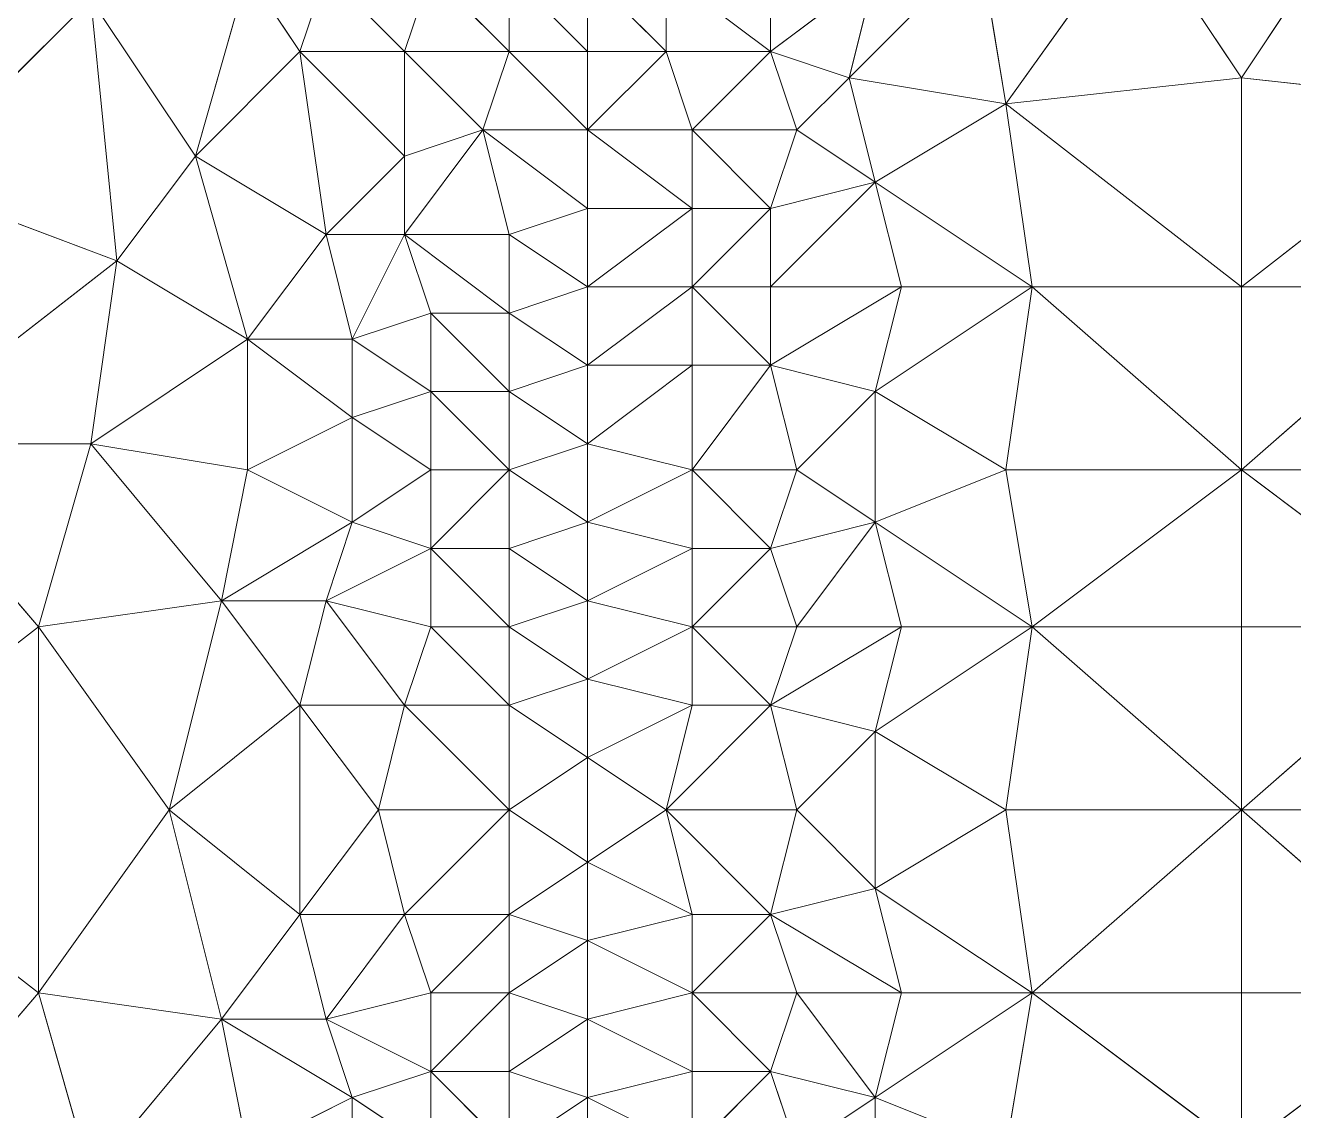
# Model space of a CAD drawing. Header units: metres. Extents: x 0 to 8, y 0 to 4.
# Drawn here: x 0.785 to 1.27, y 1.385 to 1.8 of the extents above; entities that cross this region are included whole.
import ezdxf

# ---------------------------------------------------------------- set-up
doc = ezdxf.new("R2010")
doc.units = ezdxf.units.M
doc.header["$MEASUREMENT"] = 0
for name, color, linetype, lineweight in [('DL_FE_MESH', 134, 'Continuous', 0), ('DL_FE_MESH_CELLS_3', 132, 'Continuous', 0), ('DL_FE_MESH_CELLS_7', 132, 'Continuous', 0), ('DL_TOPOLOGY', 7, 'Continuous', 0)]:
    doc.layers.add(name, color=color, linetype=linetype, lineweight=lineweight)

msp = doc.modelspace()

# ---------------------------------------------------------------- linework, layer by layer
at = {"layer": 'DL_FE_MESH'}
for p, q in [((1.16, 1.77), (1.21, 1.84)), ((1.25, 1.78), (1.21, 1.84)), ((1.25, 1.78), (1.29, 1.84)), ((1.1, 1.78), (1.15, 1.83)), ((1.16, 1.77), (1.15, 1.83)), ((0.85, 1.75), (0.87, 1.82)), ((0.89, 1.79), (0.87, 1.82)), ((0.89, 1.79), (0.9, 1.82)), ((0.93, 1.79), (0.9, 1.82)), ((0.93, 1.79), (0.94, 1.82)), ((0.97, 1.79), (0.94, 1.82)), ((0.97, 1.82), (1, 1.79)), ((0.97, 1.82), (0.97, 1.79)), ((1.03, 1.79), (1, 1.82)), ((1.03, 1.79), (1.03, 1.82)), ((1.07, 1.79), (1.03, 1.82)), ((1.07, 1.79), (1.07, 1.82)), ((1.11, 1.82), (1.07, 1.79)), ((1.1, 1.78), (1.11, 1.82)), ((0.74, 1.74), (0.81, 1.81)), ((0.81, 1.81), (0.82, 1.71)), ((0.85, 1.75), (0.81, 1.81)), ((0.85, 1.75), (0.89, 1.79)), ((0.89, 1.79), (0.9, 1.72)), ((0.93, 1.75), (0.89, 1.79)), ((0.89, 1.79), (0.93, 1.79)), ((0.93, 1.75), (0.93, 1.79)), ((0.93, 1.79), (0.97, 1.79)), ((0.96, 1.76), (0.93, 1.79)), ((0.97, 1.79), (0.96, 1.76)), ((1, 1.79), (0.97, 1.79)), ((0.97, 1.79), (1, 1.76)), ((1, 1.79), (1.03, 1.79)), ((1.03, 1.79), (1, 1.76)), ((1.04, 1.76), (1.03, 1.79)), ((1.03, 1.79), (1.07, 1.79)), ((1.07, 1.79), (1.04, 1.76)), ((1.08, 1.76), (1.07, 1.79)), ((1.07, 1.79), (1.1, 1.78)), ((1.08, 1.76), (1.1, 1.78)), ((1.1, 1.78), (1.11, 1.74)), ((1.16, 1.77), (1.1, 1.78)), ((1.16, 1.77), (1.25, 1.78)), ((1.25, 1.7), (1.25, 1.78)), ((1.34, 1.77), (1.25, 1.78)), ((1.11, 1.74), (1.16, 1.77)), ((1.17, 1.7), (1.16, 1.77)), ((1.25, 1.7), (1.16, 1.77)), ((1.34, 1.77), (1.25, 1.7)), ((0.93, 1.75), (0.96, 1.76)), ((0.96, 1.76), (0.93, 1.72)), ((1, 1.76), (0.96, 1.76)), ((0.96, 1.76), (1, 1.73)), ((0.96, 1.76), (0.97, 1.72)), ((1, 1.76), (1.04, 1.76)), ((1.04, 1.73), (1, 1.76)), ((1.04, 1.73), (1.04, 1.76)), ((1.04, 1.76), (1.08, 1.76)), ((1.07, 1.73), (1.04, 1.76)), ((1.07, 1.73), (1.08, 1.76)), ((1.11, 1.74), (1.08, 1.76)), ((0.82, 1.71), (0.85, 1.75)), ((0.87, 1.68), (0.85, 1.75)), ((0.9, 1.72), (0.85, 1.75)), ((0.9, 1.72), (0.93, 1.75)), ((0.93, 1.72), (0.93, 1.75)), ((0.82, 1.71), (0.74, 1.74)), ((1.07, 1.73), (1.11, 1.74)), ((1.11, 1.74), (1.07, 1.7)), ((1.12, 1.7), (1.11, 1.74)), ((1.17, 1.7), (1.11, 1.74)), ((1, 1.73), (0.97, 1.72)), ((1, 1.73), (1.04, 1.73)), ((1.04, 1.73), (1, 1.7)), ((1.04, 1.7), (1.04, 1.73)), ((1.04, 1.73), (1.07, 1.73)), ((1.07, 1.73), (1.04, 1.7)), ((1.07, 1.7), (1.07, 1.73)), ((0.87, 1.68), (0.9, 1.72)), ((0.91, 1.68), (0.9, 1.72)), ((0.93, 1.72), (0.9, 1.72)), ((0.93, 1.72), (0.91, 1.68)), ((0.94, 1.69), (0.93, 1.72)), ((0.93, 1.72), (0.97, 1.72)), ((0.97, 1.69), (0.93, 1.72)), ((0.97, 1.72), (1, 1.7)), ((0.97, 1.72), (0.97, 1.69)), ((0.73, 1.64), (0.82, 1.71)), ((0.82, 1.71), (0.81, 1.64)), ((0.87, 1.68), (0.82, 1.71)), ((1, 1.7), (0.97, 1.69)), ((1, 1.7), (1.04, 1.7)), ((1.04, 1.7), (1, 1.67)), ((1.04, 1.67), (1.04, 1.7)), ((1.04, 1.7), (1.07, 1.7)), ((1.07, 1.67), (1.04, 1.7)), ((1.07, 1.67), (1.07, 1.7)), ((1.07, 1.7), (1.12, 1.7)), ((1.12, 1.7), (1.07, 1.67)), ((1.11, 1.66), (1.12, 1.7)), ((1.11, 1.66), (1.17, 1.7)), ((1.12, 1.7), (1.17, 1.7)), ((1.16, 1.63), (1.17, 1.7)), ((1.17, 1.7), (1.25, 1.7)), ((1.25, 1.63), (1.17, 1.7)), ((1.25, 1.63), (1.25, 1.7)), ((1.25, 1.7), (1.33, 1.7)), ((1.33, 1.7), (1.25, 1.63)), ((0.91, 1.68), (0.94, 1.69)), ((0.94, 1.66), (0.94, 1.69)), ((0.94, 1.69), (0.97, 1.69)), ((0.97, 1.66), (0.94, 1.69)), ((0.97, 1.69), (1, 1.67)), ((0.97, 1.69), (0.97, 1.66)), ((0.87, 1.68), (0.81, 1.64)), ((0.87, 1.63), (0.87, 1.68)), ((0.91, 1.65), (0.87, 1.68)), ((0.91, 1.68), (0.87, 1.68)), ((0.91, 1.65), (0.91, 1.68)), ((0.94, 1.66), (0.91, 1.68)), ((1, 1.67), (0.97, 1.66)), ((1, 1.67), (1.04, 1.67)), ((1.04, 1.67), (1, 1.64)), ((1.04, 1.63), (1.04, 1.67)), ((1.04, 1.67), (1.07, 1.67)), ((1.07, 1.67), (1.04, 1.63)), ((1.08, 1.63), (1.07, 1.67)), ((1.07, 1.67), (1.11, 1.66)), ((0.91, 1.65), (0.94, 1.66)), ((0.94, 1.63), (0.94, 1.66)), ((0.94, 1.66), (0.97, 1.66)), ((0.97, 1.63), (0.94, 1.66)), ((0.97, 1.66), (1, 1.64)), ((0.97, 1.66), (0.97, 1.63)), ((1.08, 1.63), (1.11, 1.66)), ((1.11, 1.66), (1.11, 1.61)), ((1.16, 1.63), (1.11, 1.66)), ((0.87, 1.63), (0.91, 1.65)), ((0.91, 1.65), (0.91, 1.61)), ((0.94, 1.63), (0.91, 1.65)), ((0.79, 1.57), (0.73, 1.64)), ((0.73, 1.64), (0.81, 1.64)), ((0.79, 1.57), (0.81, 1.64)), ((0.81, 1.64), (0.87, 1.63)), ((0.86, 1.58), (0.81, 1.64)), ((1, 1.64), (0.97, 1.63)), ((1, 1.64), (1.04, 1.63)), ((0.86, 1.58), (0.87, 1.63)), ((0.91, 1.61), (0.87, 1.63)), ((0.91, 1.61), (0.94, 1.63)), ((0.94, 1.6), (0.94, 1.63)), ((0.94, 1.63), (0.97, 1.63)), ((0.97, 1.63), (0.94, 1.6)), ((0.97, 1.63), (1, 1.61)), ((0.97, 1.63), (0.97, 1.6)), ((1.04, 1.63), (1, 1.61)), ((1.04, 1.6), (1.04, 1.63)), ((1.04, 1.63), (1.08, 1.63)), ((1.07, 1.6), (1.04, 1.63)), ((1.07, 1.6), (1.08, 1.63)), ((1.11, 1.61), (1.08, 1.63)), ((1.11, 1.61), (1.16, 1.63)), ((1.17, 1.57), (1.16, 1.63)), ((1.16, 1.63), (1.25, 1.63)), ((1.25, 1.63), (1.17, 1.57)), ((1.25, 1.57), (1.25, 1.63)), ((1.25, 1.63), (1.34, 1.63)), ((1.33, 1.57), (1.25, 1.63)), ((0.86, 1.58), (0.91, 1.61)), ((0.9, 1.58), (0.91, 1.61)), ((0.94, 1.6), (0.91, 1.61)), ((1, 1.61), (0.97, 1.6)), ((1, 1.61), (1.04, 1.6)), ((1.07, 1.6), (1.11, 1.61)), ((1.11, 1.61), (1.08, 1.57)), ((1.12, 1.57), (1.11, 1.61)), ((1.17, 1.57), (1.11, 1.61)), ((0.94, 1.6), (0.9, 1.58)), ((0.94, 1.57), (0.94, 1.6)), ((0.94, 1.6), (0.97, 1.6)), ((0.97, 1.57), (0.94, 1.6)), ((0.97, 1.6), (1, 1.58)), ((0.97, 1.6), (0.97, 1.57)), ((1.04, 1.6), (1, 1.58)), ((1.04, 1.57), (1.04, 1.6)), ((1.04, 1.6), (1.07, 1.6)), ((1.07, 1.6), (1.04, 1.57)), ((1.08, 1.57), (1.07, 1.6)), ((0.79, 1.57), (0.86, 1.58)), ((0.84, 1.5), (0.86, 1.58)), ((0.89, 1.54), (0.86, 1.58)), ((0.86, 1.58), (0.9, 1.58)), ((0.89, 1.54), (0.9, 1.58)), ((0.9, 1.58), (0.94, 1.57)), ((0.93, 1.54), (0.9, 1.58)), ((1, 1.58), (0.97, 1.57)), ((1, 1.58), (1.04, 1.57)), ((0.7, 1.5), (0.79, 1.57)), ((0.79, 1.57), (0.79, 1.43)), ((0.84, 1.5), (0.79, 1.57)), ((0.93, 1.54), (0.94, 1.57)), ((0.94, 1.57), (0.97, 1.57)), ((0.97, 1.54), (0.94, 1.57)), ((0.97, 1.57), (1, 1.55)), ((0.97, 1.57), (0.97, 1.54)), ((1.04, 1.57), (1, 1.55)), ((1.04, 1.54), (1.04, 1.57)), ((1.04, 1.57), (1.08, 1.57)), ((1.07, 1.54), (1.04, 1.57)), ((1.07, 1.54), (1.08, 1.57)), ((1.12, 1.57), (1.07, 1.54)), ((1.08, 1.57), (1.12, 1.57)), ((1.11, 1.53), (1.12, 1.57)), ((1.11, 1.53), (1.17, 1.57)), ((1.12, 1.57), (1.17, 1.57)), ((1.16, 1.5), (1.17, 1.57)), ((1.17, 1.57), (1.25, 1.57)), ((1.25, 1.5), (1.17, 1.57)), ((1.25, 1.5), (1.25, 1.57)), ((1.25, 1.57), (1.33, 1.57)), ((1.33, 1.57), (1.25, 1.5)), ((1, 1.55), (0.97, 1.54)), ((1, 1.55), (1.04, 1.54)), ((0.84, 1.5), (0.89, 1.54)), ((0.89, 1.54), (0.89, 1.46)), ((0.92, 1.5), (0.89, 1.54)), ((0.89, 1.54), (0.93, 1.54)), ((0.92, 1.5), (0.93, 1.54)), ((0.93, 1.54), (0.97, 1.54)), ((0.97, 1.5), (0.93, 1.54)), ((0.97, 1.54), (1, 1.52)), ((0.97, 1.54), (0.97, 1.5)), ((1, 1.52), (1.04, 1.54)), ((1.03, 1.5), (1.04, 1.54)), ((1.07, 1.54), (1.03, 1.5)), ((1.04, 1.54), (1.07, 1.54)), ((1.08, 1.5), (1.07, 1.54)), ((1.07, 1.54), (1.11, 1.53)), ((1.08, 1.5), (1.11, 1.53)), ((1.11, 1.53), (1.11, 1.47)), ((1.16, 1.5), (1.11, 1.53)), ((1, 1.52), (0.97, 1.5)), ((1, 1.52), (1.03, 1.5)), ((0.79, 1.43), (0.7, 1.5)), ((0.79, 1.43), (0.84, 1.5)), ((0.84, 1.5), (0.86, 1.42)), ((0.89, 1.46), (0.84, 1.5)), ((0.89, 1.46), (0.92, 1.5)), ((0.93, 1.46), (0.92, 1.5)), ((0.92, 1.5), (0.97, 1.5)), ((0.97, 1.5), (0.93, 1.46)), ((1, 1.48), (0.97, 1.5)), ((0.97, 1.5), (0.97, 1.46)), ((1, 1.48), (1.03, 1.5)), ((1.04, 1.46), (1.03, 1.5)), ((1.03, 1.5), (1.08, 1.5)), ((1.07, 1.46), (1.03, 1.5)), ((1.07, 1.46), (1.08, 1.5)), ((1.11, 1.47), (1.08, 1.5)), ((1.11, 1.47), (1.16, 1.5)), ((1.17, 1.43), (1.16, 1.5)), ((1.16, 1.5), (1.25, 1.5)), ((1.25, 1.5), (1.17, 1.43)), ((1.25, 1.43), (1.25, 1.5)), ((1.25, 1.5), (1.34, 1.5)), ((1.33, 1.43), (1.25, 1.5)), ((1, 1.48), (0.97, 1.46)), ((1.04, 1.46), (1, 1.48)), ((1.07, 1.46), (1.11, 1.47)), ((1.12, 1.43), (1.11, 1.47)), ((1.17, 1.43), (1.11, 1.47)), ((0.86, 1.42), (0.89, 1.46)), ((0.9, 1.42), (0.89, 1.46)), ((0.89, 1.46), (0.93, 1.46)), ((0.93, 1.46), (0.9, 1.42)), ((0.94, 1.43), (0.93, 1.46)), ((0.93, 1.46), (0.97, 1.46)), ((0.97, 1.46), (0.94, 1.43)), ((1, 1.45), (0.97, 1.46)), ((0.97, 1.46), (0.97, 1.43)), ((1, 1.45), (1.04, 1.46)), ((1.04, 1.43), (1.04, 1.46)), ((1.04, 1.46), (1.07, 1.46)), ((1.07, 1.46), (1.04, 1.43)), ((1.08, 1.43), (1.07, 1.46)), ((1.12, 1.43), (1.07, 1.46)), ((0.97, 1.43), (1, 1.45)), ((1.04, 1.43), (1, 1.45)), ((0.73, 1.36), (0.79, 1.43)), ((0.81, 1.36), (0.79, 1.43)), ((0.86, 1.42), (0.79, 1.43)), ((0.9, 1.42), (0.94, 1.43)), ((0.94, 1.4), (0.94, 1.43)), ((0.94, 1.43), (0.97, 1.43)), ((0.97, 1.43), (0.94, 1.4)), ((1, 1.42), (0.97, 1.43)), ((0.97, 1.43), (0.97, 1.4)), ((1, 1.42), (1.04, 1.43)), ((1.04, 1.4), (1.04, 1.43)), ((1.04, 1.43), (1.08, 1.43)), ((1.07, 1.4), (1.04, 1.43)), ((1.07, 1.4), (1.08, 1.43)), ((1.08, 1.43), (1.12, 1.43)), ((1.11, 1.39), (1.08, 1.43)), ((1.11, 1.39), (1.12, 1.43)), ((1.11, 1.39), (1.17, 1.43)), ((1.12, 1.43), (1.17, 1.43)), ((1.16, 1.37), (1.17, 1.43)), ((1.17, 1.43), (1.25, 1.43)), ((1.25, 1.37), (1.17, 1.43)), ((1.25, 1.37), (1.25, 1.43)), ((1.25, 1.43), (1.33, 1.43)), ((1.33, 1.43), (1.25, 1.37)), ((0.86, 1.42), (0.81, 1.36)), ((0.87, 1.37), (0.86, 1.42)), ((0.86, 1.42), (0.9, 1.42)), ((0.91, 1.39), (0.86, 1.42)), ((0.91, 1.39), (0.9, 1.42)), ((0.94, 1.4), (0.9, 1.42)), ((0.97, 1.4), (1, 1.42)), ((1.04, 1.4), (1, 1.42)), ((0.91, 1.39), (0.94, 1.4)), ((0.94, 1.37), (0.94, 1.4)), ((0.94, 1.4), (0.97, 1.4)), ((0.97, 1.37), (0.94, 1.4)), ((1, 1.39), (0.97, 1.4)), ((0.97, 1.4), (0.97, 1.37)), ((1, 1.39), (1.04, 1.4)), ((1.04, 1.37), (1.04, 1.4)), ((1.04, 1.4), (1.07, 1.4)), ((1.07, 1.4), (1.04, 1.37)), ((1.08, 1.37), (1.07, 1.4)), ((1.07, 1.4), (1.11, 1.39)), ((0.87, 1.37), (0.91, 1.39)), ((0.91, 1.39), (0.91, 1.35)), ((0.94, 1.37), (0.91, 1.39)), ((0.97, 1.37), (1, 1.39)), ((1.04, 1.37), (1, 1.39)), ((1.08, 1.37), (1.11, 1.39)), ((1.11, 1.39), (1.11, 1.34)), ((1.16, 1.37), (1.11, 1.39))]:
    msp.add_line(p, q, dxfattribs=at)
at = {"layer": 'DL_FE_MESH_CELLS_3'}
for points in [[(0.71, 1.82), (0.74, 1.74), (0.81, 1.81)], [(0.87, 1.82), (0.81, 1.81), (0.85, 1.75)], [(0.87, 1.82), (0.85, 1.75), (0.89, 1.79)], [(0.87, 1.82), (0.89, 1.79), (0.9, 1.82)], [(0.9, 1.82), (0.89, 1.79), (0.93, 1.79)], [(0.9, 1.82), (0.93, 1.79), (0.94, 1.82)], [(0.94, 1.82), (0.93, 1.79), (0.97, 1.79)], [(0.94, 1.82), (0.97, 1.79), (0.97, 1.82)], [(1, 1.79), (0.97, 1.82), (0.97, 1.79)], [(0.74, 1.74), (0.82, 1.71), (0.81, 1.81)], [(0.81, 1.81), (0.82, 1.71), (0.85, 1.75)], [(0.85, 1.75), (0.9, 1.72), (0.89, 1.79)], [(0.89, 1.79), (0.9, 1.72), (0.93, 1.75)], [(0.89, 1.79), (0.93, 1.75), (0.93, 1.79)], [(0.93, 1.79), (0.93, 1.75), (0.96, 1.76)], [(0.93, 1.79), (0.96, 1.76), (0.97, 1.79)], [(1, 1.76), (0.97, 1.79), (0.96, 1.76)], [(0.96, 1.76), (0.93, 1.72), (0.97, 1.72)], [(0.93, 1.75), (0.93, 1.72), (0.96, 1.76)], [(1, 1.73), (0.96, 1.76), (0.97, 1.72)], [(0.85, 1.75), (0.82, 1.71), (0.87, 1.68)], [(0.85, 1.75), (0.87, 1.68), (0.9, 1.72)], [(0.9, 1.72), (0.93, 1.72), (0.93, 1.75)], [(0.82, 1.71), (0.74, 1.74), (0.73, 1.64)], [(0.87, 1.68), (0.91, 1.68), (0.9, 1.72)], [(0.9, 1.72), (0.91, 1.68), (0.93, 1.72)], [(0.93, 1.72), (0.91, 1.68), (0.94, 1.69)], [(0.93, 1.72), (0.94, 1.69), (0.97, 1.69)], [(0.93, 1.72), (0.97, 1.69), (0.97, 1.72)], [(1, 1.7), (0.97, 1.72), (0.97, 1.69)], [(0.82, 1.71), (0.73, 1.64), (0.81, 1.64)], [(0.82, 1.71), (0.81, 1.64), (0.87, 1.68)], [(0.91, 1.68), (0.94, 1.66), (0.94, 1.69)], [(0.94, 1.69), (0.94, 1.66), (0.97, 1.66)], [(0.94, 1.69), (0.97, 1.66), (0.97, 1.69)], [(1, 1.67), (0.97, 1.69), (0.97, 1.66)], [(0.87, 1.68), (0.81, 1.64), (0.87, 1.63)], [(0.87, 1.68), (0.87, 1.63), (0.91, 1.65)], [(0.87, 1.68), (0.91, 1.65), (0.91, 1.68)], [(0.91, 1.68), (0.91, 1.65), (0.94, 1.66)], [(0.91, 1.65), (0.94, 1.63), (0.94, 1.66)], [(0.94, 1.66), (0.94, 1.63), (0.97, 1.63)], [(0.94, 1.66), (0.97, 1.63), (0.97, 1.66)], [(1, 1.64), (0.97, 1.66), (0.97, 1.63)], [(0.87, 1.63), (0.91, 1.61), (0.91, 1.65)], [(0.91, 1.65), (0.91, 1.61), (0.94, 1.63)], [(0.73, 1.64), (0.7, 1.5), (0.79, 1.57)], [(0.73, 1.64), (0.79, 1.57), (0.81, 1.64)], [(0.81, 1.64), (0.79, 1.57), (0.86, 1.58)], [(0.81, 1.64), (0.86, 1.58), (0.87, 1.63)], [(0.91, 1.61), (0.87, 1.63), (0.86, 1.58)], [(0.91, 1.61), (0.94, 1.6), (0.94, 1.63)], [(0.97, 1.63), (0.94, 1.6), (0.97, 1.6)], [(0.94, 1.63), (0.94, 1.6), (0.97, 1.63)], [(1, 1.61), (0.97, 1.63), (0.97, 1.6)], [(0.91, 1.61), (0.86, 1.58), (0.9, 1.58)], [(0.91, 1.61), (0.9, 1.58), (0.94, 1.6)], [(0.94, 1.6), (0.9, 1.58), (0.94, 1.57)], [(0.94, 1.6), (0.94, 1.57), (0.97, 1.57)], [(0.94, 1.6), (0.97, 1.57), (0.97, 1.6)], [(1, 1.58), (0.97, 1.6), (0.97, 1.57)], [(0.86, 1.58), (0.79, 1.57), (0.84, 1.5)], [(0.86, 1.58), (0.84, 1.5), (0.89, 1.54)], [(0.86, 1.58), (0.89, 1.54), (0.9, 1.58)], [(0.9, 1.58), (0.89, 1.54), (0.93, 1.54)], [(0.9, 1.58), (0.93, 1.54), (0.94, 1.57)], [(0.7, 1.5), (0.79, 1.43), (0.79, 1.57)], [(0.79, 1.57), (0.79, 1.43), (0.84, 1.5)], [(0.94, 1.57), (0.93, 1.54), (0.97, 1.54)], [(0.94, 1.57), (0.97, 1.54), (0.97, 1.57)], [(1, 1.55), (0.97, 1.57), (0.97, 1.54)], [(0.84, 1.5), (0.89, 1.46), (0.89, 1.54)], [(0.89, 1.54), (0.89, 1.46), (0.92, 1.5)], [(0.89, 1.54), (0.92, 1.5), (0.93, 1.54)], [(0.93, 1.54), (0.92, 1.5), (0.97, 1.5)], [(0.93, 1.54), (0.97, 1.5), (0.97, 1.54)], [(0.97, 1.5), (1, 1.52), (0.97, 1.54)], [(0.7, 1.5), (0.73, 1.36), (0.79, 1.43)], [(0.79, 1.43), (0.86, 1.42), (0.84, 1.5)], [(0.84, 1.5), (0.86, 1.42), (0.89, 1.46)], [(0.89, 1.46), (0.93, 1.46), (0.92, 1.5)], [(0.92, 1.5), (0.93, 1.46), (0.97, 1.5)], [(0.97, 1.5), (0.93, 1.46), (0.97, 1.46)], [(0.97, 1.46), (1, 1.48), (0.97, 1.5)], [(0.86, 1.42), (0.9, 1.42), (0.89, 1.46)], [(0.89, 1.46), (0.9, 1.42), (0.93, 1.46)], [(0.93, 1.46), (0.9, 1.42), (0.94, 1.43)], [(0.93, 1.46), (0.94, 1.43), (0.97, 1.46)], [(0.97, 1.46), (0.94, 1.43), (0.97, 1.43)], [(0.97, 1.43), (1, 1.45), (0.97, 1.46)], [(0.73, 1.36), (0.81, 1.36), (0.79, 1.43)], [(0.79, 1.43), (0.81, 1.36), (0.86, 1.42)], [(0.9, 1.42), (0.94, 1.4), (0.94, 1.43)], [(0.97, 1.43), (0.94, 1.4), (0.97, 1.4)], [(0.94, 1.43), (0.94, 1.4), (0.97, 1.43)], [(0.97, 1.4), (1, 1.42), (0.97, 1.43)], [(0.86, 1.42), (0.81, 1.36), (0.87, 1.37)], [(0.86, 1.42), (0.87, 1.37), (0.91, 1.39)], [(0.86, 1.42), (0.91, 1.39), (0.9, 1.42)], [(0.9, 1.42), (0.91, 1.39), (0.94, 1.4)], [(0.91, 1.39), (0.94, 1.37), (0.94, 1.4)], [(0.94, 1.4), (0.94, 1.37), (0.97, 1.37)], [(0.94, 1.4), (0.97, 1.37), (0.97, 1.4)], [(0.97, 1.37), (1, 1.39), (0.97, 1.4)], [(0.87, 1.37), (0.91, 1.35), (0.91, 1.39)], [(0.91, 1.39), (0.91, 1.35), (0.94, 1.37)]]:
    msp.add_3dface(points, dxfattribs=at)
for points, invisible_edges in [([(1, 1.79), (1, 1.82), (0.97, 1.82)], 1), ([(1, 1.76), (1, 1.79), (0.97, 1.79)], 1), ([(1, 1.73), (1, 1.76), (0.96, 1.76)], 1), ([(1, 1.7), (1, 1.73), (0.97, 1.72)], 1), ([(1, 1.67), (1, 1.7), (0.97, 1.69)], 1), ([(1, 1.64), (1, 1.67), (0.97, 1.66)], 1), ([(1, 1.61), (1, 1.64), (0.97, 1.63)], 1), ([(1, 1.58), (1, 1.61), (0.97, 1.6)], 1), ([(1, 1.55), (1, 1.58), (0.97, 1.57)], 1), ([(0.97, 1.54), (1, 1.52), (1, 1.55)], 2), ([(1, 1.48), (1, 1.52), (0.97, 1.5)], 1), ([(0.97, 1.46), (1, 1.45), (1, 1.48)], 2), ([(1, 1.42), (1, 1.45), (0.97, 1.43)], 1), ([(1, 1.39), (1, 1.42), (0.97, 1.4)], 1), ([(1, 1.36), (1, 1.39), (0.97, 1.37)], 1)]:
    msp.add_3dface(points, dxfattribs=dict(at, invisible_edges=invisible_edges))
at = {"layer": 'DL_FE_MESH_CELLS_7'}
for points in [[(1.21, 1.84), (1.15, 1.83), (1.16, 1.77)], [(1.21, 1.84), (1.16, 1.77), (1.25, 1.78)], [(1.21, 1.84), (1.25, 1.78), (1.29, 1.84)], [(1.29, 1.84), (1.25, 1.78), (1.34, 1.77)], [(1.15, 1.83), (1.11, 1.82), (1.1, 1.78)], [(1.15, 1.83), (1.1, 1.78), (1.16, 1.77)], [(1, 1.82), (1.03, 1.79), (1.03, 1.82)], [(1.03, 1.82), (1.03, 1.79), (1.07, 1.79)], [(1.03, 1.82), (1.07, 1.79), (1.07, 1.82)], [(1.11, 1.82), (1.07, 1.79), (1.1, 1.78)], [(1.07, 1.82), (1.07, 1.79), (1.11, 1.82)], [(1.03, 1.79), (1, 1.76), (1.04, 1.76)], [(1.03, 1.79), (1.04, 1.76), (1.07, 1.79)], [(1.07, 1.79), (1.04, 1.76), (1.08, 1.76)], [(1.07, 1.79), (1.08, 1.76), (1.1, 1.78)], [(1.08, 1.76), (1.11, 1.74), (1.1, 1.78)], [(1.1, 1.78), (1.11, 1.74), (1.16, 1.77)], [(1.16, 1.77), (1.25, 1.7), (1.25, 1.78)], [(1.25, 1.78), (1.25, 1.7), (1.34, 1.77)], [(1.16, 1.77), (1.11, 1.74), (1.17, 1.7)], [(1.16, 1.77), (1.17, 1.7), (1.25, 1.7)], [(1.34, 1.77), (1.25, 1.7), (1.33, 1.7)], [(1, 1.76), (1.04, 1.73), (1.04, 1.76)], [(1.04, 1.76), (1.04, 1.73), (1.07, 1.73)], [(1.04, 1.76), (1.07, 1.73), (1.08, 1.76)], [(1.08, 1.76), (1.07, 1.73), (1.11, 1.74)], [(1.11, 1.74), (1.07, 1.7), (1.12, 1.7)], [(1.07, 1.73), (1.07, 1.7), (1.11, 1.74)], [(1.17, 1.7), (1.11, 1.74), (1.12, 1.7)], [(1.04, 1.73), (1, 1.7), (1.04, 1.7)], [(1.07, 1.73), (1.04, 1.7), (1.07, 1.7)], [(1.04, 1.73), (1.04, 1.7), (1.07, 1.73)], [(1.04, 1.7), (1, 1.67), (1.04, 1.67)], [(1.04, 1.7), (1.04, 1.67), (1.07, 1.67)], [(1.04, 1.7), (1.07, 1.67), (1.07, 1.7)], [(1.12, 1.7), (1.07, 1.67), (1.11, 1.66)], [(1.07, 1.7), (1.07, 1.67), (1.12, 1.7)], [(1.17, 1.7), (1.12, 1.7), (1.11, 1.66)], [(1.17, 1.7), (1.11, 1.66), (1.16, 1.63)], [(1.17, 1.7), (1.16, 1.63), (1.25, 1.63)], [(1.17, 1.7), (1.25, 1.63), (1.25, 1.7)], [(1.33, 1.7), (1.25, 1.63), (1.34, 1.63)], [(1.25, 1.7), (1.25, 1.63), (1.33, 1.7)], [(1.04, 1.67), (1, 1.64), (1.04, 1.63)], [(1.07, 1.67), (1.04, 1.63), (1.08, 1.63)], [(1.04, 1.67), (1.04, 1.63), (1.07, 1.67)], [(1.07, 1.67), (1.08, 1.63), (1.11, 1.66)], [(1.08, 1.63), (1.11, 1.61), (1.11, 1.66)], [(1.11, 1.66), (1.11, 1.61), (1.16, 1.63)], [(1.04, 1.63), (1, 1.61), (1.04, 1.6)], [(1.04, 1.63), (1.04, 1.6), (1.07, 1.6)], [(1.04, 1.63), (1.07, 1.6), (1.08, 1.63)], [(1.08, 1.63), (1.07, 1.6), (1.11, 1.61)], [(1.11, 1.61), (1.17, 1.57), (1.16, 1.63)], [(1.16, 1.63), (1.17, 1.57), (1.25, 1.63)], [(1.25, 1.63), (1.17, 1.57), (1.25, 1.57)], [(1.25, 1.63), (1.25, 1.57), (1.33, 1.57)], [(1.25, 1.63), (1.33, 1.57), (1.34, 1.63)], [(1.07, 1.6), (1.08, 1.57), (1.11, 1.61)], [(1.11, 1.61), (1.08, 1.57), (1.12, 1.57)], [(1.11, 1.61), (1.12, 1.57), (1.17, 1.57)], [(1.04, 1.6), (1, 1.58), (1.04, 1.57)], [(1.07, 1.6), (1.04, 1.57), (1.08, 1.57)], [(1.04, 1.6), (1.04, 1.57), (1.07, 1.6)], [(1.04, 1.57), (1, 1.55), (1.04, 1.54)], [(1.04, 1.57), (1.04, 1.54), (1.07, 1.54)], [(1.04, 1.57), (1.07, 1.54), (1.08, 1.57)], [(1.12, 1.57), (1.07, 1.54), (1.11, 1.53)], [(1.08, 1.57), (1.07, 1.54), (1.12, 1.57)], [(1.17, 1.57), (1.12, 1.57), (1.11, 1.53)], [(1.17, 1.57), (1.11, 1.53), (1.16, 1.5)], [(1.17, 1.57), (1.16, 1.5), (1.25, 1.5)], [(1.17, 1.57), (1.25, 1.5), (1.25, 1.57)], [(1.33, 1.57), (1.25, 1.5), (1.34, 1.5)], [(1.25, 1.57), (1.25, 1.5), (1.33, 1.57)], [(1.04, 1.54), (1, 1.52), (1.03, 1.5)], [(1.07, 1.54), (1.03, 1.5), (1.08, 1.5)], [(1.04, 1.54), (1.03, 1.5), (1.07, 1.54)], [(1.07, 1.54), (1.08, 1.5), (1.11, 1.53)], [(1.08, 1.5), (1.11, 1.47), (1.11, 1.53)], [(1.11, 1.53), (1.11, 1.47), (1.16, 1.5)], [(1.03, 1.5), (1, 1.48), (1.04, 1.46)], [(1.03, 1.5), (1.04, 1.46), (1.07, 1.46)], [(1.03, 1.5), (1.07, 1.46), (1.08, 1.5)], [(1.08, 1.5), (1.07, 1.46), (1.11, 1.47)], [(1.16, 1.5), (1.11, 1.47), (1.17, 1.43)], [(1.16, 1.5), (1.17, 1.43), (1.25, 1.5)], [(1.25, 1.5), (1.17, 1.43), (1.25, 1.43)], [(1.25, 1.5), (1.25, 1.43), (1.33, 1.43)], [(1.25, 1.5), (1.33, 1.43), (1.34, 1.5)], [(1.07, 1.46), (1.12, 1.43), (1.11, 1.47)], [(1.17, 1.43), (1.11, 1.47), (1.12, 1.43)], [(1, 1.45), (1.04, 1.43), (1.04, 1.46)], [(1.07, 1.46), (1.04, 1.43), (1.08, 1.43)], [(1.04, 1.46), (1.04, 1.43), (1.07, 1.46)], [(1.07, 1.46), (1.08, 1.43), (1.12, 1.43)], [(1, 1.42), (1.04, 1.4), (1.04, 1.43)], [(1.04, 1.43), (1.04, 1.4), (1.07, 1.4)], [(1.04, 1.43), (1.07, 1.4), (1.08, 1.43)], [(1.08, 1.43), (1.07, 1.4), (1.11, 1.39)], [(1.08, 1.43), (1.11, 1.39), (1.12, 1.43)], [(1.17, 1.43), (1.12, 1.43), (1.11, 1.39)], [(1.17, 1.43), (1.11, 1.39), (1.16, 1.37)], [(1.17, 1.43), (1.16, 1.37), (1.25, 1.37)], [(1.17, 1.43), (1.25, 1.37), (1.25, 1.43)], [(1.33, 1.43), (1.25, 1.37), (1.34, 1.37)], [(1.25, 1.43), (1.25, 1.37), (1.33, 1.43)], [(1, 1.39), (1.04, 1.37), (1.04, 1.4)], [(1.07, 1.4), (1.04, 1.37), (1.08, 1.37)], [(1.04, 1.4), (1.04, 1.37), (1.07, 1.4)], [(1.07, 1.4), (1.08, 1.37), (1.11, 1.39)], [(1.08, 1.37), (1.11, 1.34), (1.11, 1.39)], [(1.11, 1.39), (1.11, 1.34), (1.16, 1.37)]]:
    msp.add_3dface(points, dxfattribs=at)
for points, invisible_edges in [([(1, 1.82), (1, 1.79), (1.03, 1.79)], 1), ([(1, 1.79), (1, 1.76), (1.03, 1.79)], 1), ([(1, 1.76), (1, 1.73), (1.04, 1.73)], 1), ([(1, 1.73), (1, 1.7), (1.04, 1.73)], 1), ([(1, 1.7), (1, 1.67), (1.04, 1.7)], 1), ([(1, 1.67), (1, 1.64), (1.04, 1.67)], 1), ([(1, 1.64), (1, 1.61), (1.04, 1.63)], 1), ([(1, 1.61), (1, 1.58), (1.04, 1.6)], 1), ([(1, 1.58), (1, 1.55), (1.04, 1.57)], 1), ([(1.04, 1.54), (1, 1.55), (1, 1.52)], 2), ([(1, 1.52), (1, 1.48), (1.03, 1.5)], 1), ([(1.04, 1.46), (1, 1.48), (1, 1.45)], 2), ([(1, 1.45), (1, 1.42), (1.04, 1.43)], 1), ([(1, 1.42), (1, 1.39), (1.04, 1.4)], 1), ([(1, 1.39), (1, 1.36), (1.04, 1.37)], 1)]:
    msp.add_3dface(points, dxfattribs=dict(at, invisible_edges=invisible_edges))
at = {"layer": 'DL_TOPOLOGY'}
msp.add_line((1, 2), (1, 1), dxfattribs=at)

doc.saveas('drawing.dxf')
